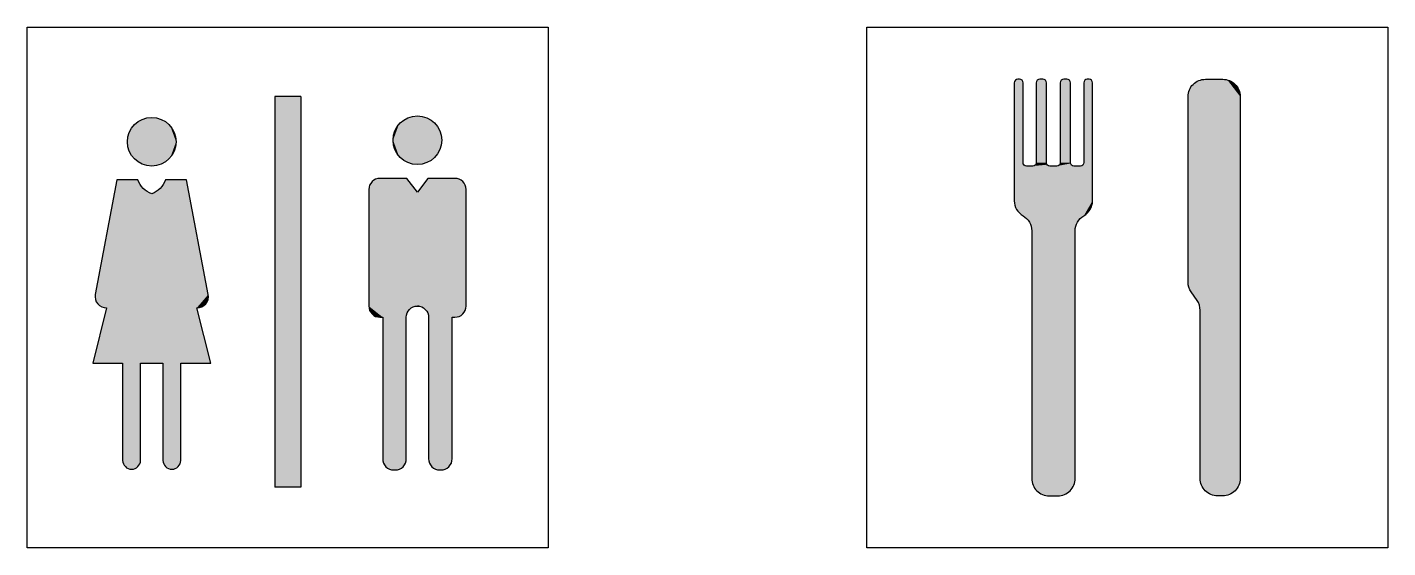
# Model space of a CAD drawing. Extents: x 1216 to 44401, y 2119 to 23617.
# Drawn here: x 35742 to 38353, y 7516 to 8516 of the extents above; entities that cross this region are included whole.
import ezdxf

# ---------------------------------------------------------------- set-up
doc = ezdxf.new("R2010")
doc.units = 0
doc.header["$LTSCALE"] = 10
doc.header["$MEASUREMENT"] = 0
doc.layers.get('0').update_dxf_attribs({"linetype": 'CONTINUOUS'})

# ---------------------------------------------------------------- blocks, each defined once
blk = doc.blocks.new('A$C43820EDA')
at = {"color": 142, "true_color": 0x0094d4}
for p, q in [((525, 866.7), (475, 866.7)), ((475, 866.7), (475, 116.7)), ((525, 866.7), (525, 116.7)), ((525, 116.7), (475, 116.7))]:
    blk.add_line(p, q, dxfattribs=at)
blk.add_lwpolyline([(1000, 1000), (1000, 0), (0, 0), (0, 1000)], close=True, dxfattribs=at)
blk.add_lwpolyline([(239, 679.9, -0.208201), (212.3, 706.6), (172.3, 706.6), (130.5, 486.6, 0.483318), (152.3, 461.3), (125.7, 354.6), (183, 354.6), (183, 167.9, 0.390151), (200.3, 150.9, 0.390151), (217.7, 167.9), (217.7, 354.6), (239, 354.6), (260.3, 354.6), (260.3, 167.9, 0.390151), (277.7, 150.9, 0.390151), (295, 167.9), (295, 354.6), (352.3, 354.6), (325.7, 461.3, 0.483318), (347.5, 486.6), (305.7, 706.6), (265.7, 706.6, -0.208201)], format="xyb", close=True, dxfattribs=at)
blk.add_lwpolyline([(751.6, 464.3), (748.9, 464.3, -0.414655), (770.3, 443), (770.3, 171, 0.414214), (791.6, 149.6), (794.3, 149.6, 0.414214), (815.6, 171), (815.6, 443), (820.9, 443, 0.414214), (842.3, 464.3), (842.3, 688.3, 0.414214), (820.9, 709.6), (768.9, 709.6), (748.9, 683), (728.9, 709.6), (676.9, 709.6, 0.414214), (655.6, 688.3), (655.6, 464.3, 0.414214), (676.9, 443), (682.3, 443), (682.3, 171, 0.414214), (703.6, 149.6), (706.3, 149.6, 0.414214), (727.6, 171), (727.6, 443, -0.414655), (748.9, 464.3)], format="xyb", dxfattribs=at)
for centre in [(239, 779.9), (748.9, 783)]:
    blk.add_circle(centre, 46.7, dxfattribs=at)
at = {"color": 142, "linetype": 'CONTINUOUS', "true_color": 0x0094d4}
for points in [[(475, 116.7), (525, 866.7), (475, 866.7)], [(475, 116.7), (525, 116.7), (525, 866.7)], [(285.7, 779.9), (203.2, 809.9), (198.6, 803.2)], [(285.7, 779.9), (209, 815.6), (203.2, 809.9)], [(285.7, 779.9), (215.7, 820.3), (209, 815.6)], [(285.7, 779.9), (223, 823.8), (215.7, 820.3)], [(285.7, 779.9), (230.9, 825.9), (223, 823.8)], [(285.7, 779.9), (239, 826.6), (230.9, 825.9)], [(285.7, 779.9), (247.1, 825.9), (239, 826.6)], [(285.7, 779.9), (255, 823.8), (247.1, 825.9)], [(285.7, 779.9), (262.3, 820.3), (255, 823.8)], [(285.7, 779.9), (269, 815.6), (262.3, 820.3)], [(285.7, 779.9), (274.7, 809.9), (269, 815.6)], [(285.7, 779.9), (279.4, 803.2), (274.7, 809.9)], [(702.3, 783), (748.9, 829.6), (740.8, 828.9)], [(702.3, 783), (757, 828.9), (748.9, 829.6)], [(702.3, 783), (740.8, 828.9), (733, 826.8)], [(702.3, 783), (764.9, 826.8), (757, 828.9)], [(702.3, 783), (733, 826.8), (725.6, 823.4)], [(702.3, 783), (772.3, 823.4), (764.9, 826.8)], [(702.3, 783), (778.9, 818.7), (772.3, 823.4)], [(702.3, 783), (725.6, 823.4), (718.9, 818.7)], [(702.3, 783), (784.7, 812.9), (778.9, 818.7)], [(702.3, 783), (718.9, 818.7), (713.2, 812.9)], [(702.3, 783), (789.3, 806.3), (784.7, 812.9)], [(702.3, 783), (713.2, 812.9), (708.5, 806.3)], [(285.7, 779.9), (193, 788), (192.3, 779.9)], [(285.7, 779.9), (195.1, 795.9), (193, 788)], [(285.7, 779.9), (198.6, 803.2), (195.1, 795.9)], [(285.7, 779.9), (282.9, 795.9), (279.4, 803.2)], [(285.7, 779.9), (285, 788), (282.9, 795.9)], [(702.3, 783), (792.8, 798.9), (789.3, 806.3)], [(702.3, 783), (708.5, 806.3), (705.1, 798.9)], [(702.3, 783), (794.9, 791.1), (792.8, 798.9)], [(702.3, 783), (705.1, 798.9), (703, 791.1)], [(702.3, 783), (795.6, 783), (794.9, 791.1)], [(285.7, 779.9), (192.3, 779.9), (193, 771.8)], [(285.7, 779.9), (193, 771.8), (195.1, 763.9)], [(285.7, 779.9), (195.1, 763.9), (198.6, 756.6)], [(285.7, 779.9), (198.6, 756.6), (203.2, 749.9)], [(285.7, 779.9), (203.2, 749.9), (209, 744.1)], [(285.7, 779.9), (209, 744.1), (215.7, 739.5)], [(285.7, 779.9), (215.7, 739.5), (223, 736)], [(285.7, 779.9), (223, 736), (230.9, 733.9)], [(285.7, 779.9), (230.9, 733.9), (239, 733.2)], [(285.7, 779.9), (239, 733.2), (247.1, 733.9)], [(285.7, 779.9), (247.1, 733.9), (255, 736)], [(285.7, 779.9), (255, 736), (262.3, 739.5)], [(285.7, 779.9), (262.3, 739.5), (269, 744.1)], [(285.7, 779.9), (269, 744.1), (274.7, 749.9)], [(285.7, 779.9), (274.7, 749.9), (279.4, 756.6)], [(285.7, 779.9), (279.4, 756.6), (282.9, 763.9)], [(285.7, 779.9), (282.9, 763.9), (285, 771.8)], [(702.3, 783), (794.9, 774.8), (795.6, 783)], [(702.3, 783), (792.8, 767), (794.9, 774.8)], [(702.3, 783), (789.3, 759.6), (792.8, 767)], [(702.3, 783), (784.7, 753), (789.3, 759.6)], [(702.3, 783), (778.9, 747.2), (784.7, 753)], [(702.3, 783), (772.3, 742.5), (778.9, 747.2)], [(702.3, 783), (764.9, 739.1), (772.3, 742.5)], [(702.3, 783), (757, 737), (764.9, 739.1)], [(702.3, 783), (748.9, 736.3), (757, 737)], [(702.3, 783), (740.8, 737), (748.9, 736.3)], [(702.3, 783), (733, 739.1), (740.8, 737)], [(702.3, 783), (725.6, 742.5), (733, 739.1)], [(702.3, 783), (718.9, 747.2), (725.6, 742.5)], [(702.3, 783), (713.2, 753), (718.9, 747.2)], [(702.3, 783), (708.5, 759.6), (713.2, 753)], [(702.3, 783), (705.1, 767), (708.5, 759.6)], [(702.3, 783), (703, 774.8), (705.1, 767)], [(213.6, 703.6), (172.3, 706.6), (130.5, 486.6)], [(213.6, 703.6), (212.3, 706.6), (172.3, 706.6)], [(325.7, 461.3), (265.7, 706.6), (264.4, 703.6)], [(325.7, 461.3), (305.7, 706.6), (265.7, 706.6)], [(325.7, 461.3), (347.5, 486.6), (305.7, 706.6)], [(748.9, 683), (663.9, 705.2), (661.8, 703.4)], [(748.9, 683), (666.3, 706.8), (663.9, 705.2)], [(748.9, 683), (668.8, 708), (666.3, 706.8)], [(748.9, 683), (671.4, 708.9), (668.8, 708)], [(748.9, 683), (674.1, 709.5), (671.4, 708.9)], [(748.9, 683), (676.9, 709.6), (674.1, 709.5)], [(748.9, 683), (728.9, 709.6), (676.9, 709.6)], [(770.1, 445.8), (768.9, 709.6), (748.9, 683)], [(770.1, 445.8), (770.3, 443), (768.9, 709.6)], [(770.3, 443), (820.9, 709.6), (768.9, 709.6)], [(770.3, 443), (823.7, 709.5), (820.9, 709.6)], [(770.3, 443), (826.5, 708.9), (823.7, 709.5)], [(770.3, 443), (829.1, 708), (826.5, 708.9)], [(770.3, 443), (831.6, 706.8), (829.1, 708)], [(770.3, 443), (833.9, 705.2), (831.6, 706.8)], [(770.3, 443), (836, 703.4), (833.9, 705.2)], [(213.6, 703.6), (125.7, 354.6), (183, 354.6)], [(213.6, 703.6), (152.3, 461.3), (125.7, 354.6)], [(213.6, 703.6), (130.1, 483.4), (130.2, 480.2)], [(213.6, 703.6), (130.5, 486.6), (130.1, 483.4)], [(213.6, 703.6), (130.2, 480.2), (130.8, 477.1)], [(213.6, 703.6), (130.8, 477.1), (131.9, 474)], [(213.6, 703.6), (131.9, 474), (133.4, 471.2)], [(213.6, 703.6), (133.4, 471.2), (135.3, 468.6)], [(213.6, 703.6), (135.3, 468.6), (137.6, 466.4)], [(213.6, 703.6), (137.6, 466.4), (140.1, 464.5)], [(213.6, 703.6), (140.1, 464.5), (143, 463)], [(213.6, 703.6), (143, 463), (146, 462)], [(213.6, 703.6), (146, 462), (149.1, 461.4)], [(213.6, 703.6), (149.1, 461.4), (152.3, 461.3)], [(213.6, 703.6), (183, 167.9), (183.2, 165.7)], [(213.6, 703.6), (183, 354.6), (183, 167.9)], [(213.6, 703.6), (183.2, 165.7), (183.8, 163.5)], [(213.6, 703.6), (183.8, 163.5), (184.5, 161.5)], [(213.6, 703.6), (184.5, 161.5), (185.6, 159.5)], [(213.6, 703.6), (185.6, 159.5), (186.9, 157.7)], [(213.6, 703.6), (186.9, 157.7), (188.3, 156)], [(213.6, 703.6), (188.3, 156), (190, 154.5)], [(213.6, 703.6), (190, 154.5), (191.9, 153.3)], [(213.6, 703.6), (191.9, 153.3), (193.8, 152.3)], [(213.6, 703.6), (193.8, 152.3), (195.9, 151.6)], [(213.6, 703.6), (195.9, 151.6), (198.1, 151.1)], [(213.6, 703.6), (198.1, 151.1), (200.3, 150.9)], [(213.6, 703.6), (200.3, 150.9), (202.5, 151.1)], [(213.6, 703.6), (202.5, 151.1), (204.7, 151.6)], [(213.6, 703.6), (204.7, 151.6), (206.8, 152.3)], [(213.6, 703.6), (206.8, 152.3), (208.8, 153.3)], [(213.6, 703.6), (208.8, 153.3), (210.6, 154.5)], [(213.6, 703.6), (210.6, 154.5), (212.3, 156)], [(213.6, 703.6), (212.3, 156), (213.8, 157.7)], [(215.1, 700.8), (213.6, 703.6), (260.3, 354.6)], [(213.6, 703.6), (239, 354.6), (260.3, 354.6)], [(213.6, 703.6), (217.7, 354.6), (239, 354.6)], [(213.6, 703.6), (217.7, 167.9), (217.7, 354.6)], [(213.6, 703.6), (217.4, 165.7), (217.7, 167.9)], [(213.6, 703.6), (216.9, 163.5), (217.4, 165.7)], [(213.6, 703.6), (216.1, 161.5), (216.9, 163.5)], [(213.6, 703.6), (215.1, 159.5), (216.1, 161.5)], [(213.6, 703.6), (213.8, 157.7), (215.1, 159.5)], [(216.8, 698), (215.1, 700.8), (325.7, 461.3)], [(215.1, 700.8), (260.3, 354.6), (325.7, 461.3)], [(218.6, 695.3), (216.8, 698), (325.7, 461.3)], [(220.7, 692.8), (218.6, 695.3), (325.7, 461.3)], [(222.9, 690.5), (220.7, 692.8), (325.7, 461.3)], [(225.3, 688.3), (222.9, 690.5), (325.7, 461.3)], [(227.8, 686.2), (225.3, 688.3), (325.7, 461.3)], [(230.4, 684.4), (227.8, 686.2), (325.7, 461.3)], [(233.2, 682.7), (230.4, 684.4), (325.7, 461.3)], [(236, 681.2), (233.2, 682.7), (325.7, 461.3)], [(239, 679.9), (236, 681.2), (325.7, 461.3)], [(239, 679.9), (325.7, 461.3), (242, 681.2)], [(325.7, 461.3), (244.8, 682.7), (242, 681.2)], [(325.7, 461.3), (247.6, 684.4), (244.8, 682.7)], [(325.7, 461.3), (250.2, 686.2), (247.6, 684.4)], [(325.7, 461.3), (252.7, 688.3), (250.2, 686.2)], [(325.7, 461.3), (255.1, 690.5), (252.7, 688.3)], [(325.7, 461.3), (257.3, 692.8), (255.1, 690.5)], [(325.7, 461.3), (259.4, 695.3), (257.3, 692.8)], [(325.7, 461.3), (261.2, 698), (259.4, 695.3)], [(325.7, 461.3), (262.9, 700.8), (261.2, 698)], [(325.7, 461.3), (264.4, 703.6), (262.9, 700.8)], [(748.9, 683), (655.8, 691.1), (655.6, 688.3)], [(655.6, 464.3), (748.9, 464.3), (655.6, 688.3)], [(748.9, 464.3), (751.7, 464.1), (655.6, 688.3)], [(751.7, 464.1), (754.5, 463.6), (655.6, 688.3)], [(754.5, 463.6), (757.1, 462.7), (655.6, 688.3)], [(757.1, 462.7), (759.6, 461.5), (655.6, 688.3)], [(759.6, 461.5), (761.9, 459.9), (655.6, 688.3)], [(761.9, 459.9), (764, 458.1), (655.6, 688.3)], [(764, 458.1), (765.9, 456), (655.6, 688.3)], [(765.9, 456), (767.4, 453.6), (655.6, 688.3)], [(767.4, 453.6), (768.6, 451.1), (655.6, 688.3)], [(768.6, 451.1), (748.9, 683), (655.6, 688.3)], [(748.9, 683), (656.3, 693.8), (655.8, 691.1)], [(748.9, 683), (657.2, 696.5), (656.3, 693.8)], [(748.9, 683), (658.5, 699), (657.2, 696.5)], [(748.9, 683), (660, 701.3), (658.5, 699)], [(748.9, 683), (661.8, 703.4), (660, 701.3)], [(768.6, 451.1), (769.5, 448.5), (748.9, 683)], [(769.5, 448.5), (770.1, 445.8), (748.9, 683)], [(770.3, 443), (837.9, 701.3), (836, 703.4)], [(770.3, 443), (839.4, 699), (837.9, 701.3)], [(770.3, 443), (840.6, 696.5), (839.4, 699)], [(770.3, 443), (841.5, 693.8), (840.6, 696.5)], [(770.3, 443), (842.1, 691.1), (841.5, 693.8)], [(770.3, 443), (842.3, 688.3), (842.1, 691.1)], [(770.3, 443), (842.3, 464.3), (842.3, 688.3)], [(325.7, 461.3), (347.9, 483.4), (347.5, 486.6)], [(325.7, 461.3), (347.8, 480.2), (347.9, 483.4)], [(325.7, 461.3), (347.2, 477.1), (347.8, 480.2)], [(325.7, 461.3), (346.1, 474), (347.2, 477.1)], [(325.7, 461.3), (344.6, 471.2), (346.1, 474)], [(325.7, 461.3), (342.7, 468.6), (344.6, 471.2)], [(260.3, 354.6), (352.3, 354.6), (325.7, 461.3)], [(325.7, 461.3), (340.4, 466.4), (342.7, 468.6)], [(325.7, 461.3), (337.9, 464.5), (340.4, 466.4)], [(325.7, 461.3), (335, 463), (337.9, 464.5)], [(325.7, 461.3), (332, 462), (335, 463)], [(325.7, 461.3), (328.9, 461.4), (332, 462)], [(655.6, 464.3), (746.1, 464.1), (748.9, 464.3)], [(655.6, 464.3), (743.4, 463.6), (746.1, 464.1)], [(655.6, 464.3), (682.3, 443), (743.4, 463.6)], [(655.6, 464.3), (676.9, 443), (682.3, 443)], [(655.6, 464.3), (674.1, 443.2), (676.9, 443)], [(655.6, 464.3), (671.4, 443.7), (674.1, 443.2)], [(655.6, 464.3), (668.8, 444.6), (671.4, 443.7)], [(655.6, 464.3), (666.3, 445.8), (668.8, 444.6)], [(655.6, 464.3), (663.9, 447.4), (666.3, 445.8)], [(655.6, 464.3), (661.8, 449.2), (663.9, 447.4)], [(655.6, 464.3), (660, 451.3), (661.8, 449.2)], [(655.6, 464.3), (658.5, 453.6), (660, 451.3)], [(655.6, 464.3), (657.2, 456.1), (658.5, 453.6)], [(655.6, 464.3), (656.3, 458.8), (657.2, 456.1)], [(655.6, 464.3), (655.8, 461.5), (656.3, 458.8)], [(682.3, 443), (740.8, 462.7), (743.4, 463.6)], [(682.3, 443), (738.3, 461.5), (740.8, 462.7)], [(682.3, 443), (735.9, 459.9), (738.3, 461.5)], [(682.3, 443), (733.8, 458.1), (735.9, 459.9)], [(682.3, 443), (732, 456), (733.8, 458.1)], [(682.3, 443), (730.5, 453.6), (732, 456)], [(682.3, 443), (729.2, 451.1), (730.5, 453.6)], [(682.3, 443), (728.3, 448.5), (729.2, 451.1)], [(682.3, 443), (727.8, 445.8), (728.3, 448.5)], [(682.3, 443), (727.6, 443), (727.8, 445.8)], [(770.3, 443), (842.1, 461.5), (842.3, 464.3)], [(770.3, 443), (841.5, 458.8), (842.1, 461.5)], [(770.3, 443), (840.6, 456.1), (841.5, 458.8)], [(770.3, 443), (839.4, 453.6), (840.6, 456.1)], [(770.3, 443), (837.9, 451.3), (839.4, 453.6)], [(770.3, 443), (836, 449.2), (837.9, 451.3)], [(770.3, 443), (833.9, 447.4), (836, 449.2)], [(770.3, 443), (831.6, 445.8), (833.9, 447.4)], [(770.3, 443), (829.1, 444.6), (831.6, 445.8)], [(770.3, 443), (826.5, 443.7), (829.1, 444.6)], [(682.3, 443), (727.6, 171), (727.6, 443)], [(682.3, 443), (727.4, 168.1), (727.6, 171)], [(682.3, 443), (726.8, 165.2), (727.4, 168.1)], [(682.3, 443), (725.8, 162.5), (726.8, 165.2)], [(682.3, 443), (724.5, 159.9), (725.8, 162.5)], [(682.3, 443), (722.8, 157.6), (724.5, 159.9)], [(682.3, 443), (720.9, 155.4), (722.8, 157.6)], [(682.3, 443), (718.6, 153.6), (720.9, 155.4)], [(682.3, 443), (716.2, 152.1), (718.6, 153.6)], [(682.3, 443), (713.5, 150.9), (716.2, 152.1)], [(682.3, 443), (710.7, 150.1), (713.5, 150.9)], [(682.3, 443), (707.8, 149.7), (710.7, 150.1)], [(682.3, 443), (704.9, 149.7), (707.8, 149.7)], [(682.3, 443), (702, 149.7), (704.9, 149.7)], [(682.3, 443), (699.2, 150.1), (702, 149.7)], [(682.3, 443), (696.4, 150.9), (699.2, 150.1)], [(682.3, 443), (693.7, 152.1), (696.4, 150.9)], [(682.3, 443), (691.2, 153.6), (693.7, 152.1)], [(682.3, 443), (689, 155.4), (691.2, 153.6)], [(682.3, 443), (687, 157.6), (689, 155.4)], [(682.3, 443), (685.4, 159.9), (687, 157.6)], [(682.3, 443), (684, 162.5), (685.4, 159.9)], [(682.3, 443), (683.1, 165.2), (684, 162.5)], [(682.3, 443), (682.5, 168.1), (683.1, 165.2)], [(682.3, 443), (682.3, 171), (682.5, 168.1)], [(770.3, 443), (823.7, 443.2), (826.5, 443.7)], [(770.3, 443), (820.9, 443), (823.7, 443.2)], [(770.3, 443), (815.6, 443), (820.9, 443)], [(770.3, 443), (815.6, 171), (815.6, 443)], [(770.3, 443), (815.4, 168.1), (815.6, 171)], [(770.3, 443), (814.8, 165.2), (815.4, 168.1)], [(770.3, 443), (813.8, 162.5), (814.8, 165.2)], [(770.3, 443), (812.5, 159.9), (813.8, 162.5)], [(770.3, 443), (810.8, 157.6), (812.5, 159.9)], [(770.3, 443), (808.9, 155.4), (810.8, 157.6)], [(770.3, 443), (806.6, 153.6), (808.9, 155.4)], [(770.3, 443), (804.2, 152.1), (806.6, 153.6)], [(770.3, 443), (801.5, 150.9), (804.2, 152.1)], [(770.3, 443), (798.7, 150.1), (801.5, 150.9)], [(770.3, 443), (795.8, 149.7), (798.7, 150.1)], [(770.3, 443), (792.9, 149.7), (795.8, 149.7)], [(770.3, 443), (790, 149.7), (792.9, 149.7)], [(770.3, 443), (787.2, 150.1), (790, 149.7)], [(770.3, 443), (784.4, 150.9), (787.2, 150.1)], [(770.3, 443), (781.7, 152.1), (784.4, 150.9)], [(770.3, 443), (779.2, 153.6), (781.7, 152.1)], [(770.3, 443), (777, 155.4), (779.2, 153.6)], [(770.3, 443), (775, 157.6), (777, 155.4)], [(770.3, 443), (773.4, 159.9), (775, 157.6)], [(770.3, 443), (772, 162.5), (773.4, 159.9)], [(770.3, 443), (771.1, 165.2), (772, 162.5)], [(770.3, 443), (770.5, 168.1), (771.1, 165.2)], [(770.3, 443), (770.3, 171), (770.5, 168.1)], [(260.3, 354.6), (295, 354.6), (352.3, 354.6)], [(260.3, 354.6), (295, 167.9), (295, 354.6)], [(260.3, 354.6), (294.8, 165.7), (295, 167.9)], [(260.3, 354.6), (294.2, 163.5), (294.8, 165.7)], [(260.3, 354.6), (293.4, 161.5), (294.2, 163.5)], [(260.3, 354.6), (292.4, 159.5), (293.4, 161.5)], [(260.3, 354.6), (291.1, 157.7), (292.4, 159.5)], [(260.3, 354.6), (289.7, 156), (291.1, 157.7)], [(260.3, 354.6), (288, 154.5), (289.7, 156)], [(260.3, 354.6), (286.1, 153.3), (288, 154.5)], [(260.3, 354.6), (284.1, 152.3), (286.1, 153.3)], [(260.3, 354.6), (282.1, 151.6), (284.1, 152.3)], [(260.3, 354.6), (279.9, 151.1), (282.1, 151.6)], [(260.3, 354.6), (277.7, 150.9), (279.9, 151.1)], [(260.3, 354.6), (275.4, 151.1), (277.7, 150.9)], [(260.3, 354.6), (273.3, 151.6), (275.4, 151.1)], [(260.3, 354.6), (271.2, 152.3), (273.3, 151.6)], [(260.3, 354.6), (269.2, 153.3), (271.2, 152.3)], [(260.3, 354.6), (267.3, 154.5), (269.2, 153.3)], [(260.3, 354.6), (265.7, 156), (267.3, 154.5)], [(260.3, 354.6), (264.2, 157.7), (265.7, 156)], [(260.3, 354.6), (262.9, 159.5), (264.2, 157.7)], [(260.3, 354.6), (261.9, 161.5), (262.9, 159.5)], [(260.3, 354.6), (261.1, 163.5), (261.9, 161.5)], [(260.3, 354.6), (260.6, 165.7), (261.1, 163.5)], [(260.3, 354.6), (260.3, 167.9), (260.6, 165.7)]]:
    blk.add_solid(points, dxfattribs=at)
blk = doc.blocks.new('A$C634423C5')
at = {"color": 142, "true_color": 0x0094d4}
blk.add_lwpolyline([(1000, 1000), (1000, 0), (0, 0), (0, 1000)], close=True, dxfattribs=at)
for points in [[(325.4, 740, -0.414214), (318.7, 733.3), (306.7, 733.3, -0.414214), (300, 740), (300, 893.3, 0.414214), (293.3, 900), (290, 900, 0.414214), (283.3, 893.3), (283.3, 666.7, 0.267949), (300, 637.8, -0.267949), (316.7, 608.9), (316.7, 133.3, 0.414214), (350, 100), (366.7, 100, 0.414214), (400, 133.3), (400, 608.9, -0.267949), (416.7, 637.8, 0.267949), (433.3, 666.7), (433.3, 893.3, 0.414214), (426.7, 900), (423.3, 900, 0.414214), (416.7, 893.3), (416.7, 740, -0.414214), (410, 733.3), (397.7, 733.3, -0.414214), (391, 740), (391, 893.3, 0.414214), (384.3, 900), (378.2, 900, 0.414214), (371.5, 893.3), (371.5, 740, -0.414214), (364.9, 733.3), (351.5, 733.3, -0.414214), (344.8, 740), (344.8, 893.3, 0.414214), (338.2, 900), (332.1, 900, 0.414214), (325.4, 893.3)], [(683.3, 900, -0.414214), (716.7, 866.7), (716.7, 133.3, -0.414214), (683.3, 100), (673.3, 100, -0.414214), (640, 133.3), (640, 456.2, 0.153879), (634, 475.3), (622.7, 491.4, -0.153879), (616.7, 510.5), (616.7, 866.7, -0.414214), (650, 900)]]:
    blk.add_lwpolyline(points, format="xyb", close=True, dxfattribs=at)
at = {"color": 142, "linetype": 'CONTINUOUS', "true_color": 0x0094d4}
for points in [[(300, 740), (283.4, 894.3), (283.3, 893.3)], [(300, 740), (283.3, 893.3), (283.3, 666.7)], [(300, 740), (283.6, 895.3), (283.4, 894.3)], [(300, 740), (284, 896.3), (283.6, 895.3)], [(300, 740), (284.5, 897.1), (284, 896.3)], [(300, 740), (285.2, 897.9), (284.5, 897.1)], [(300, 740), (285.9, 898.6), (285.2, 897.9)], [(300, 740), (286.8, 899.2), (285.9, 898.6)], [(300, 740), (287.7, 899.6), (286.8, 899.2)], [(300, 740), (288.7, 899.9), (287.7, 899.6)], [(300, 740), (289.7, 900), (288.7, 899.9)], [(300, 740), (290.7, 900), (289.7, 900)], [(300, 740), (291.7, 899.8), (290.7, 900)], [(300, 740), (292.7, 900), (291.7, 899.8)], [(300, 740), (293.7, 900), (292.7, 900)], [(300, 740), (294.7, 899.9), (293.7, 900)], [(300, 740), (295.7, 899.6), (294.7, 899.9)], [(300, 740), (296.6, 899.2), (295.7, 899.6)], [(300, 740), (297.4, 898.6), (296.6, 899.2)], [(300, 740), (298.2, 897.9), (297.4, 898.6)], [(300, 740), (298.8, 897.1), (298.2, 897.9)], [(300, 740), (299.3, 896.3), (298.8, 897.1)], [(300, 740), (299.7, 895.3), (299.3, 896.3)], [(300, 740), (299.9, 894.3), (299.7, 895.3)], [(300, 740), (300, 893.3), (299.9, 894.3)], [(344.8, 740), (325.6, 895.1), (325.4, 894.2)], [(344.8, 740), (325.4, 894.2), (325.4, 893.3)], [(344.8, 740), (325.4, 893.3), (325.4, 740)], [(344.8, 740), (325.9, 895.9), (325.6, 895.1)], [(344.8, 740), (326.3, 896.7), (325.9, 895.9)], [(344.8, 740), (326.8, 897.4), (326.3, 896.7)], [(344.8, 740), (327.3, 898), (326.8, 897.4)], [(344.8, 740), (328, 898.6), (327.3, 898)], [(344.8, 740), (328.7, 899.1), (328, 898.6)], [(344.8, 740), (329.5, 899.5), (328.7, 899.1)], [(344.8, 740), (330.3, 899.8), (329.5, 899.5)], [(344.8, 740), (331.2, 899.9), (330.3, 899.8)], [(344.8, 740), (332.1, 900), (331.2, 899.9)], [(344.8, 740), (338.2, 900), (332.1, 900)], [(344.8, 740), (339, 899.9), (338.2, 900)], [(344.8, 740), (339.9, 899.8), (339, 899.9)], [(344.8, 740), (340.7, 899.5), (339.9, 899.8)], [(344.8, 740), (341.5, 899.1), (340.7, 899.5)], [(344.8, 740), (342.2, 898.6), (341.5, 899.1)], [(344.8, 740), (342.9, 898), (342.2, 898.6)], [(344.8, 740), (343.5, 897.4), (342.9, 898)], [(344.8, 740), (343.9, 896.7), (343.5, 897.4)], [(344.8, 740), (344.3, 895.9), (343.9, 896.7)], [(344.8, 740), (344.6, 895.1), (344.3, 895.9)], [(344.8, 740), (344.8, 894.2), (344.6, 895.1)], [(344.8, 740), (344.8, 893.3), (344.8, 894.2)], [(391, 740), (371.6, 894.2), (371.5, 893.3)], [(391, 740), (371.5, 893.3), (371.5, 740)], [(391, 740), (371.8, 895.1), (371.6, 894.2)], [(391, 740), (372.1, 895.9), (371.8, 895.1)], [(391, 740), (372.4, 896.7), (372.1, 895.9)], [(391, 740), (372.9, 897.4), (372.4, 896.7)], [(391, 740), (373.5, 898), (372.9, 897.4)], [(391, 740), (374.2, 898.6), (373.5, 898)], [(391, 740), (374.9, 899.1), (374.2, 898.6)], [(391, 740), (375.7, 899.5), (374.9, 899.1)], [(391, 740), (376.5, 899.8), (375.7, 899.5)], [(391, 740), (377.3, 899.9), (376.5, 899.8)], [(391, 740), (378.2, 900), (377.3, 899.9)], [(391, 740), (384.3, 900), (378.2, 900)], [(391, 740), (385.2, 899.9), (384.3, 900)], [(391, 740), (386, 899.8), (385.2, 899.9)], [(391, 740), (386.9, 899.5), (386, 899.8)], [(391, 740), (387.7, 899.1), (386.9, 899.5)], [(391, 740), (388.4, 898.6), (387.7, 899.1)], [(391, 740), (389, 898), (388.4, 898.6)], [(391, 740), (389.6, 897.4), (389, 898)], [(391, 740), (390.1, 896.7), (389.6, 897.4)], [(391, 740), (390.5, 895.9), (390.1, 896.7)], [(391, 740), (390.8, 895.1), (390.5, 895.9)], [(391, 740), (390.9, 894.2), (390.8, 895.1)], [(391, 740), (391, 893.3), (390.9, 894.2)], [(416.7, 637.8), (423, 900), (422, 899.9)], [(416.7, 637.8), (424, 900), (423, 900)], [(416.7, 637.8), (425, 899.8), (424, 900)], [(416.7, 637.8), (426, 900), (425, 899.8)], [(416.7, 637.8), (427, 900), (426, 900)], [(416.7, 637.8), (428, 899.9), (427, 900)], [(416.7, 637.8), (422, 899.9), (421, 899.6)], [(416.7, 637.8), (429, 899.6), (428, 899.9)], [(416.7, 637.8), (421, 899.6), (420.1, 899.2)], [(416.7, 637.8), (429.9, 899.2), (429, 899.6)], [(416.7, 637.8), (420.1, 899.2), (419.3, 898.6)], [(416.7, 637.8), (430.7, 898.6), (429.9, 899.2)], [(416.7, 637.8), (419.3, 898.6), (418.5, 897.9)], [(416.7, 637.8), (431.5, 897.9), (430.7, 898.6)], [(416.7, 637.8), (418.5, 897.9), (417.9, 897.1)], [(416.7, 637.8), (432.1, 897.1), (431.5, 897.9)], [(416.7, 637.8), (417.9, 897.1), (417.3, 896.3)], [(416.7, 637.8), (432.7, 896.3), (432.1, 897.1)], [(416.7, 637.8), (417.3, 896.3), (417, 895.3)], [(416.7, 637.8), (433, 895.3), (432.7, 896.3)], [(416.7, 637.8), (417, 895.3), (416.7, 894.3)], [(416.7, 637.8), (433.3, 894.3), (433, 895.3)], [(416.7, 637.8), (416.7, 894.3), (416.7, 893.3)], [(416.7, 637.8), (433.3, 893.3), (433.3, 894.3)], [(416.7, 637.8), (416.7, 893.3), (416.7, 740)], [(416.7, 637.8), (433.3, 666.7), (433.3, 893.3)], [(716.7, 866.7), (626.4, 890.2), (623.6, 887)], [(716.7, 866.7), (629.7, 893.1), (626.4, 890.2)], [(716.7, 866.7), (633.3, 895.5), (629.7, 893.1)], [(716.7, 866.7), (637.2, 897.5), (633.3, 895.5)], [(716.7, 866.7), (641.4, 898.9), (637.2, 897.5)], [(716.7, 866.7), (645.6, 899.7), (641.4, 898.9)], [(716.7, 866.7), (650, 900), (645.6, 899.7)], [(716.7, 866.7), (683.3, 900), (650, 900)], [(716.7, 866.7), (687.7, 899.7), (683.3, 900)], [(716.7, 866.7), (692, 898.9), (687.7, 899.7)], [(716.7, 866.7), (696.1, 897.5), (692, 898.9)], [(716.7, 866.7), (700, 895.5), (696.1, 897.5)], [(716.7, 866.7), (703.6, 893.1), (700, 895.5)], [(716.7, 866.7), (706.9, 890.2), (703.6, 893.1)], [(716.7, 866.7), (709.8, 887), (706.9, 890.2)], [(716.7, 866.7), (617, 871), (616.7, 866.7)], [(716.7, 866.7), (616.7, 508.8), (616.8, 507.1)], [(716.7, 866.7), (616.7, 510.5), (616.7, 508.8)], [(716.7, 866.7), (616.7, 866.7), (616.7, 510.5)], [(716.7, 866.7), (616.8, 507.1), (617.1, 505.4)], [(716.7, 866.7), (617.8, 875.3), (617, 871)], [(716.7, 866.7), (617.1, 505.4), (617.4, 503.8)], [(716.7, 866.7), (617.4, 503.8), (617.7, 502.1)], [(716.7, 866.7), (617.7, 502.1), (618.2, 500.5)], [(716.7, 866.7), (619.2, 879.4), (617.8, 875.3)], [(716.7, 866.7), (618.2, 500.5), (618.8, 498.9)], [(716.7, 866.7), (618.8, 498.9), (619.4, 497.3)], [(716.7, 866.7), (621.1, 883.3), (619.2, 879.4)], [(716.7, 866.7), (619.4, 497.3), (620.1, 495.8)], [(716.7, 866.7), (620.1, 495.8), (620.9, 494.3)], [(716.7, 866.7), (620.9, 494.3), (621.8, 492.8)], [(716.7, 866.7), (623.6, 887), (621.1, 883.3)], [(716.7, 866.7), (621.8, 492.8), (622.7, 491.4)], [(716.7, 866.7), (622.7, 491.4), (634, 475.3)], [(716.7, 866.7), (634, 475.3), (634.9, 473.9)], [(716.7, 866.7), (634.9, 473.9), (635.8, 472.4)], [(716.7, 866.7), (635.8, 472.4), (636.6, 470.9)], [(716.7, 866.7), (636.6, 470.9), (637.3, 469.4)], [(716.7, 866.7), (637.3, 469.4), (637.9, 467.8)], [(716.7, 866.7), (637.9, 467.8), (638.5, 466.2)], [(716.7, 866.7), (638.5, 466.2), (638.9, 464.6)], [(716.7, 866.7), (638.9, 464.6), (639.3, 462.9)], [(716.7, 866.7), (639.3, 462.9), (639.6, 461.2)], [(716.7, 866.7), (639.6, 461.2), (639.8, 459.5)], [(716.7, 866.7), (639.8, 459.5), (640, 457.9)], [(716.7, 866.7), (640, 133.3), (640.3, 129)], [(716.7, 866.7), (640, 456.2), (640, 133.3)], [(716.7, 866.7), (640, 457.9), (640, 456.2)], [(716.7, 866.7), (640.3, 129), (641.1, 124.7)], [(716.7, 866.7), (641.1, 124.7), (642.5, 120.6)], [(716.7, 866.7), (642.5, 120.6), (644.5, 116.7)], [(716.7, 866.7), (644.5, 116.7), (646.9, 113)], [(716.7, 866.7), (646.9, 113), (649.8, 109.8)], [(716.7, 866.7), (649.8, 109.8), (653, 106.9)], [(716.7, 866.7), (653, 106.9), (656.7, 104.5)], [(716.7, 866.7), (656.7, 104.5), (660.6, 102.5)], [(716.7, 866.7), (660.6, 102.5), (664.7, 101.1)], [(716.7, 866.7), (664.7, 101.1), (669, 100.3)], [(716.7, 866.7), (669, 100.3), (673.3, 100)], [(716.7, 866.7), (673.3, 100), (683.3, 100)], [(716.7, 866.7), (683.3, 100), (687.7, 100.3)], [(716.7, 866.7), (687.7, 100.3), (692, 101.1)], [(716.7, 866.7), (692, 101.1), (696.1, 102.5)], [(716.7, 866.7), (696.1, 102.5), (700, 104.5)], [(716.7, 866.7), (700, 104.5), (703.6, 106.9)], [(716.7, 866.7), (703.6, 106.9), (706.9, 109.8)], [(716.7, 866.7), (706.9, 109.8), (709.8, 113)], [(716.7, 866.7), (712.2, 883.3), (709.8, 887)], [(716.7, 866.7), (709.8, 113), (712.2, 116.7)], [(716.7, 866.7), (714.1, 879.4), (712.2, 883.3)], [(716.7, 866.7), (712.2, 116.7), (714.1, 120.6)], [(716.7, 866.7), (715.5, 875.3), (714.1, 879.4)], [(716.7, 866.7), (714.1, 120.6), (715.5, 124.7)], [(716.7, 866.7), (716.4, 871), (715.5, 875.3)], [(716.7, 866.7), (715.5, 124.7), (716.4, 129)], [(716.7, 866.7), (716.4, 129), (716.7, 133.3)], [(300, 740), (283.3, 666.7), (283.5, 663.8)], [(300, 740), (283.5, 663.8), (283.8, 660.9)], [(300, 740), (283.8, 660.9), (284.5, 658)], [(300, 740), (284.5, 658), (285.3, 655.3)], [(300, 740), (285.3, 655.3), (286.5, 652.6)], [(300, 740), (286.5, 652.6), (287.8, 650)], [(300, 740), (287.8, 650), (289.4, 647.5)], [(300, 740), (289.4, 647.5), (291.1, 645.2)], [(300, 740), (291.1, 645.2), (293.1, 643.1)], [(300, 740), (293.1, 643.1), (295.2, 641.1)], [(300, 740), (295.2, 641.1), (297.5, 639.4)], [(300, 740), (297.5, 639.4), (300, 637.8)], [(300.1, 739.1), (300, 740), (306.9, 632.5)], [(300, 740), (304.8, 634.5), (306.9, 632.5)], [(300, 740), (302.5, 636.2), (304.8, 634.5)], [(300, 740), (300, 637.8), (302.5, 636.2)], [(300.2, 738.3), (300.1, 739.1), (316.5, 611.8)], [(300.1, 739.1), (316.2, 614.7), (316.5, 611.8)], [(300.1, 739.1), (315.5, 617.6), (316.2, 614.7)], [(300.1, 739.1), (314.7, 620.3), (315.5, 617.6)], [(300.1, 739.1), (313.5, 623), (314.7, 620.3)], [(300.1, 739.1), (312.2, 625.6), (313.5, 623)], [(300.1, 739.1), (310.6, 628.1), (312.2, 625.6)], [(300.1, 739.1), (308.9, 630.4), (310.6, 628.1)], [(300.1, 739.1), (306.9, 632.5), (308.9, 630.4)], [(300.5, 737.4), (300.2, 738.3), (316.5, 611.8)], [(300.9, 736.7), (300.5, 737.4), (316.5, 611.8)], [(301.4, 735.9), (300.9, 736.7), (316.5, 611.8)], [(302, 735.3), (301.4, 735.9), (316.5, 611.8)], [(302.6, 734.7), (302, 735.3), (414.2, 636.2)], [(302, 735.3), (316.5, 611.8), (414.2, 636.2)], [(416.7, 637.8), (302.6, 734.7), (414.2, 636.2)], [(416.7, 637.8), (303.3, 734.2), (302.6, 734.7)], [(416.7, 637.8), (304.1, 733.8), (303.3, 734.2)], [(416.7, 637.8), (304.9, 733.6), (304.1, 733.8)], [(416.7, 637.8), (305.8, 733.4), (304.9, 733.6)], [(416.7, 637.8), (306.7, 733.3), (305.8, 733.4)], [(416.7, 637.8), (318.7, 733.3), (306.7, 733.3)], [(416.7, 637.8), (319.6, 733.4), (318.7, 733.3)], [(345.3, 737.4), (345.1, 738.3), (319.6, 733.4)], [(345.1, 738.3), (320.4, 733.6), (319.6, 733.4)], [(345.7, 736.7), (345.3, 737.4), (319.6, 733.4)], [(346.2, 735.9), (345.7, 736.7), (319.6, 733.4)], [(416.7, 637.8), (346.2, 735.9), (319.6, 733.4)], [(344.9, 739.1), (344.8, 740), (320.4, 733.6)], [(344.8, 740), (321.3, 733.8), (320.4, 733.6)], [(345.1, 738.3), (344.9, 739.1), (320.4, 733.6)], [(344.8, 740), (322.1, 734.2), (321.3, 733.8)], [(344.8, 740), (322.8, 734.7), (322.1, 734.2)], [(344.8, 740), (323.4, 735.3), (322.8, 734.7)], [(344.8, 740), (324, 735.9), (323.4, 735.3)], [(344.8, 740), (324.5, 736.7), (324, 735.9)], [(344.8, 740), (324.9, 737.4), (324.5, 736.7)], [(344.8, 740), (325.2, 738.3), (324.9, 737.4)], [(344.8, 740), (325.3, 739.1), (325.2, 738.3)], [(344.8, 740), (325.4, 740), (325.3, 739.1)], [(416.7, 637.8), (346.8, 735.3), (346.2, 735.9)], [(416.7, 637.8), (347.4, 734.7), (346.8, 735.3)], [(416.7, 637.8), (348.2, 734.2), (347.4, 734.7)], [(416.7, 637.8), (348.9, 733.8), (348.2, 734.2)], [(416.7, 637.8), (349.8, 733.6), (348.9, 733.8)], [(416.7, 637.8), (350.6, 733.4), (349.8, 733.6)], [(416.7, 637.8), (351.5, 733.3), (350.6, 733.4)], [(416.7, 637.8), (364.9, 733.3), (351.5, 733.3)], [(416.7, 637.8), (365.7, 733.4), (364.9, 733.3)], [(416.7, 637.8), (391.2, 738.3), (365.7, 733.4)], [(391.2, 738.3), (366.6, 733.6), (365.7, 733.4)], [(391, 739.1), (391, 740), (366.6, 733.6)], [(391, 740), (367.4, 733.8), (366.6, 733.6)], [(391.2, 738.3), (391, 739.1), (366.6, 733.6)], [(391, 740), (368.2, 734.2), (367.4, 733.8)], [(391, 740), (368.9, 734.7), (368.2, 734.2)], [(391, 740), (369.6, 735.3), (368.9, 734.7)], [(391, 740), (370.2, 735.9), (369.6, 735.3)], [(391, 740), (370.7, 736.7), (370.2, 735.9)], [(391, 740), (371, 737.4), (370.7, 736.7)], [(391, 740), (371.3, 738.3), (371, 737.4)], [(391, 740), (371.5, 739.1), (371.3, 738.3)], [(391, 740), (371.5, 740), (371.5, 739.1)], [(416.7, 637.8), (391.5, 737.4), (391.2, 738.3)], [(416.7, 637.8), (391.9, 736.7), (391.5, 737.4)], [(416.7, 637.8), (392.4, 735.9), (391.9, 736.7)], [(416.7, 637.8), (392.9, 735.3), (392.4, 735.9)], [(416.7, 637.8), (393.6, 734.7), (392.9, 735.3)], [(416.7, 637.8), (394.3, 734.2), (393.6, 734.7)], [(416.7, 637.8), (395.1, 733.8), (394.3, 734.2)], [(416.7, 637.8), (395.9, 733.6), (395.1, 733.8)], [(416.7, 637.8), (396.8, 733.4), (395.9, 733.6)], [(416.7, 637.8), (397.7, 733.3), (396.8, 733.4)], [(416.7, 637.8), (410, 733.3), (397.7, 733.3)], [(416.7, 637.8), (410.9, 733.4), (410, 733.3)], [(416.7, 637.8), (411.7, 733.6), (410.9, 733.4)], [(416.7, 637.8), (412.6, 733.8), (411.7, 733.6)], [(416.7, 637.8), (413.3, 734.2), (412.6, 733.8)], [(416.7, 637.8), (414.1, 734.7), (413.3, 734.2)], [(416.7, 637.8), (414.7, 735.3), (414.1, 734.7)], [(416.7, 637.8), (415.3, 735.9), (414.7, 735.3)], [(416.7, 637.8), (415.8, 736.7), (415.3, 735.9)], [(416.7, 637.8), (416.2, 737.4), (415.8, 736.7)], [(416.7, 637.8), (416.4, 738.3), (416.2, 737.4)], [(416.7, 637.8), (416.6, 739.1), (416.4, 738.3)], [(416.7, 637.8), (416.7, 740), (416.6, 739.1)], [(416.7, 637.8), (433.2, 663.8), (433.3, 666.7)], [(416.7, 637.8), (432.8, 660.9), (433.2, 663.8)], [(416.7, 637.8), (432.2, 658), (432.8, 660.9)], [(416.7, 637.8), (431.3, 655.3), (432.2, 658)], [(416.7, 637.8), (430.2, 652.6), (431.3, 655.3)], [(316.5, 611.8), (316.7, 608.9), (414.2, 636.2)], [(316.7, 608.9), (411.9, 634.5), (414.2, 636.2)], [(316.7, 608.9), (409.8, 632.5), (411.9, 634.5)], [(316.7, 608.9), (407.8, 630.4), (409.8, 632.5)], [(316.7, 608.9), (406, 628.1), (407.8, 630.4)], [(316.7, 608.9), (404.5, 625.6), (406, 628.1)], [(416.7, 637.8), (428.9, 650), (430.2, 652.6)], [(416.7, 637.8), (427.3, 647.5), (428.9, 650)], [(416.7, 637.8), (425.5, 645.2), (427.3, 647.5)], [(416.7, 637.8), (423.6, 643.1), (425.5, 645.2)], [(416.7, 637.8), (421.4, 641.1), (423.6, 643.1)], [(416.7, 637.8), (419.1, 639.4), (421.4, 641.1)], [(316.7, 608.9), (403.1, 623), (404.5, 625.6)], [(316.7, 608.9), (402, 620.3), (403.1, 623)], [(316.7, 608.9), (401.1, 617.6), (402, 620.3)], [(316.7, 608.9), (400.5, 614.7), (401.1, 617.6)], [(316.7, 608.9), (400.1, 611.8), (400.5, 614.7)], [(316.7, 608.9), (400, 608.9), (400.1, 611.8)], [(316.7, 608.9), (400, 133.3), (400, 608.9)], [(316.7, 608.9), (399.7, 129), (400, 133.3)], [(316.7, 608.9), (398.9, 124.7), (399.7, 129)], [(316.7, 608.9), (397.5, 120.6), (398.9, 124.7)], [(316.7, 608.9), (395.5, 116.7), (397.5, 120.6)], [(316.7, 608.9), (393.1, 113), (395.5, 116.7)], [(316.7, 608.9), (390.2, 109.8), (393.1, 113)], [(316.7, 608.9), (387, 106.9), (390.2, 109.8)], [(316.7, 608.9), (383.3, 104.5), (387, 106.9)], [(316.7, 608.9), (379.4, 102.5), (383.3, 104.5)], [(316.7, 608.9), (375.3, 101.1), (379.4, 102.5)], [(316.7, 608.9), (371, 100.3), (375.3, 101.1)], [(316.7, 608.9), (366.7, 100), (371, 100.3)], [(316.7, 608.9), (350, 100), (366.7, 100)], [(316.7, 608.9), (345.6, 100.3), (350, 100)], [(316.7, 608.9), (341.4, 101.1), (345.6, 100.3)], [(316.7, 608.9), (337.2, 102.5), (341.4, 101.1)], [(316.7, 608.9), (333.3, 104.5), (337.2, 102.5)], [(316.7, 608.9), (329.7, 106.9), (333.3, 104.5)], [(316.7, 608.9), (326.4, 109.8), (329.7, 106.9)], [(316.7, 608.9), (323.6, 113), (326.4, 109.8)], [(316.7, 608.9), (321.1, 116.7), (323.6, 113)], [(316.7, 608.9), (319.2, 120.6), (321.1, 116.7)], [(316.7, 608.9), (317.8, 124.7), (319.2, 120.6)], [(316.7, 608.9), (317, 129), (317.8, 124.7)], [(316.7, 608.9), (316.7, 133.3), (317, 129)]]:
    blk.add_solid(points, dxfattribs=at)

msp = doc.modelspace()

# ---------------------------------------------------------------- block references
for name, p in [('A$C43820EDA', (35742.2, 7516)), ('A$C634423C5', (37353.4, 7516))]:
    msp.add_blockref(name, p)

doc.saveas('drawing.dxf')
